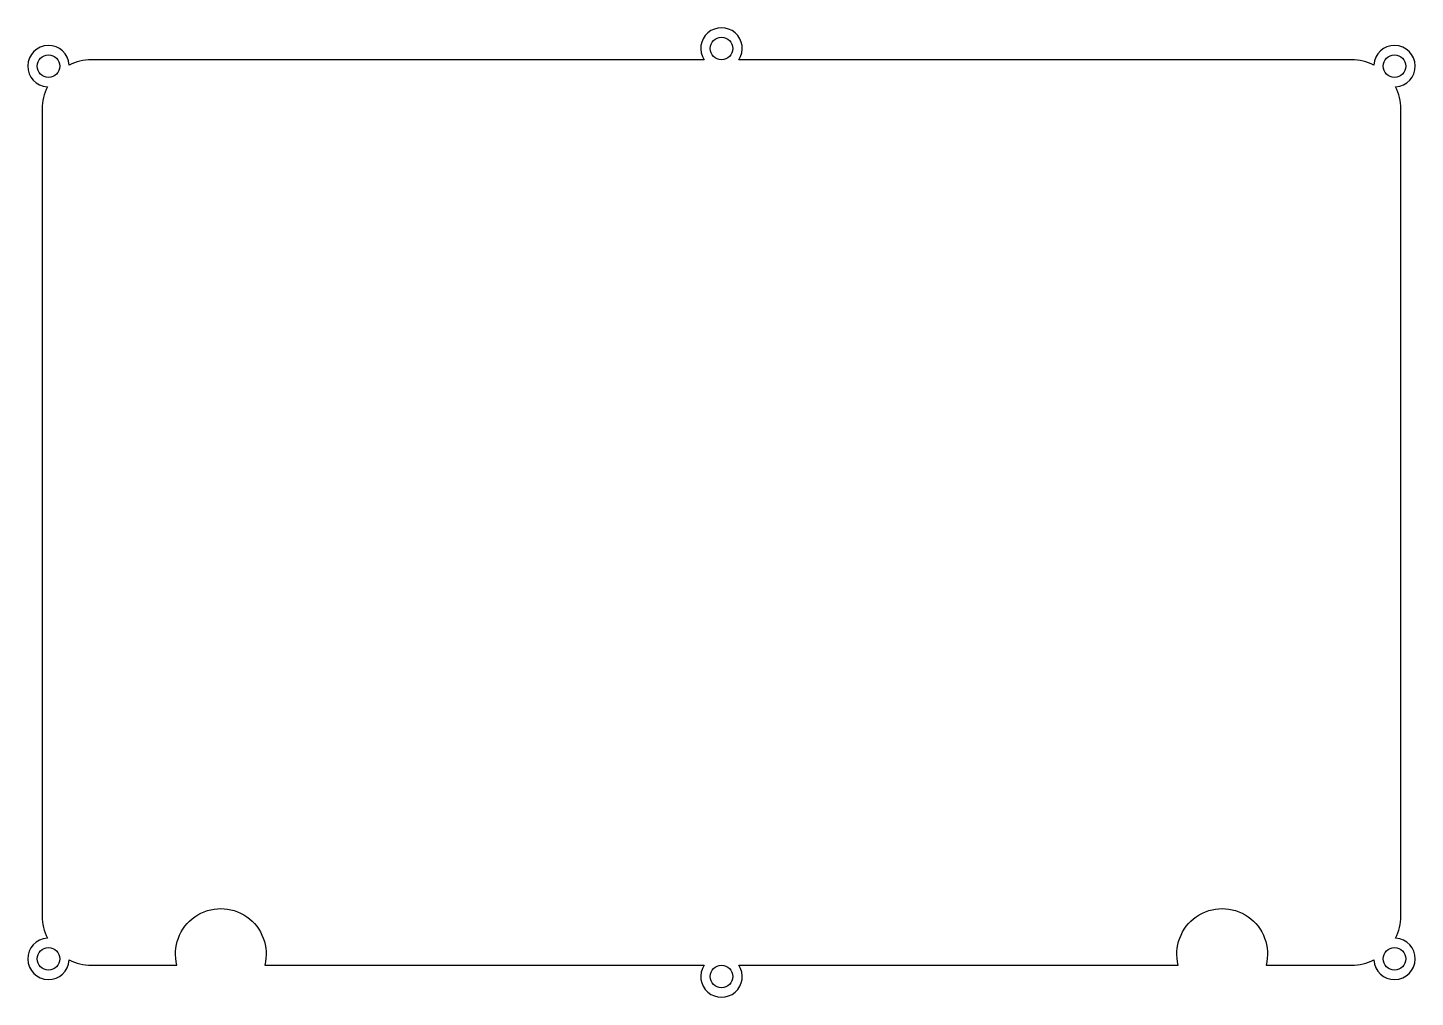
# Model space of a CAD drawing. Header units: millimetres. Extents: x -92 to 92, y -64 to 64.
import ezdxf

# ---------------------------------------------------------------- set-up
doc = ezdxf.new("R2010")
doc.units = ezdxf.units.MM
doc.layers.get('0').update_dxf_attribs({"linetype": 'CONTINUOUS'})

msp = doc.modelspace()

# ---------------------------------------------------------------- linework, layer by layer
msp.add_lwpolyline([(89.31, 56.41, 2.234164), (86.41, 59.31, 0.116622), (83.5, 60), (2.3, 60, 1.843909), (-2.3, 60), (-83.5, 60, 0.116622), (-86.41, 59.31, 2.234164), (-89.31, 56.41, 0.116622), (-90, 53.5), (-90, -53.5, 0.116622), (-89.31, -56.41, 2.234164), (-86.41, -59.31, 0.116622), (-83.5, -60), (-72.14, -60, -1.290994), (-60.52, -60), (-2.3, -60, 1.843909), (2.3, -60), (60.52, -60, -1.290994), (72.14, -60), (83.5, -60, 0.116622), (86.41, -59.31, 2.234164), (89.31, -56.41, 0.116622), (90, -53.5), (90, 53.5, 0.116622)], format="xyb", close=True)
for centre in [(0, 61.5), (-89.16, 59.16), (89.16, 59.16), (-89.16, -59.16), (89.16, -59.16), (0, -61.5)]:
    msp.add_circle(centre, 1.5)

doc.saveas('drawing.dxf')
